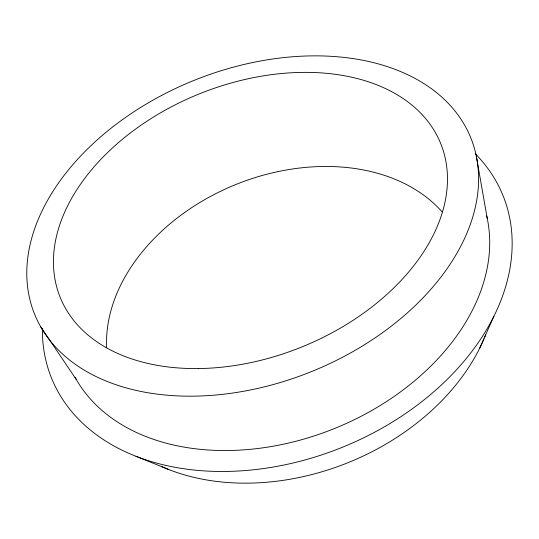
<?xml version="1.0" encoding="UTF-8"?>
<svg xmlns="http://www.w3.org/2000/svg" width="539" height="539" viewBox="0 0 539 539"><rect width="100%" height="100%" fill="white"/><g stroke="black" fill="none" stroke-linecap="round" stroke-linejoin="round"><path stroke-width="0.81" d="M479.804 347.978L493.906 316.238M135.936 456.27L168.795 469.557M40.721 326.823L76.336 379.571M476.227 155.71A235.247 156.997 -22 0 1 169.179 395.37A235.247 156.997 -22 0 1 112.664 126.975A235.247 156.997 -22 0 1 476.227 155.71L487.236 218.41M106.621 347.608A186.912 137.054 -22 0 1 235.759 184.54A186.912 137.054 -22 0 1 442.074 211.834M485.626 334.975A214.151 157.428 -22 0 1 484.689 337.273M484.042 338.809A214.151 157.428 -22 0 1 161.875 466.673M475.216 153.682A243.487 173.154 -22 0 1 342.211 447.343A243.487 173.154 -22 0 1 42.379 328.696M486.71 215.998A222.115 157.59 -22 0 1 331.485 429.711A222.115 157.59 -22 0 1 75.096 377.347M198.642 368.561A205.218 136.542 -22 0 0 440.983 144.25A205.218 136.542 -22 0 0 111.735 148.616A205.218 136.542 -22 0 0 198.642 368.561"/></g></svg>
